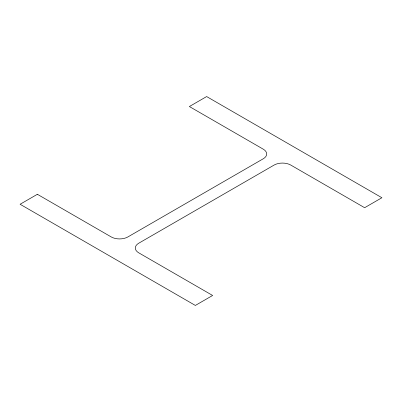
<?xml version="1.0" encoding="UTF-8"?>
<svg xmlns="http://www.w3.org/2000/svg" width="402" height="402" viewBox="0 0 402 402"><rect width="100%" height="100%" fill="white"/><g stroke="black" fill="none" stroke-linecap="round" stroke-linejoin="round"><path stroke-width="0.6" d="M37.371 194.292L20.1 204.261L195.352 305.44L212.618 295.47L138.745 252.823A11.758 6.789 0 0 1 138.745 243.22L274.129 165.056A11.758 6.789 0 0 1 290.757 165.056L364.629 207.708L381.9 197.739L206.648 96.56L189.382 106.53L263.255 149.177A11.758 6.789 0 0 1 263.255 158.78L127.871 236.944A11.758 6.789 0 0 1 111.243 236.944L37.371 194.292"/></g></svg>
